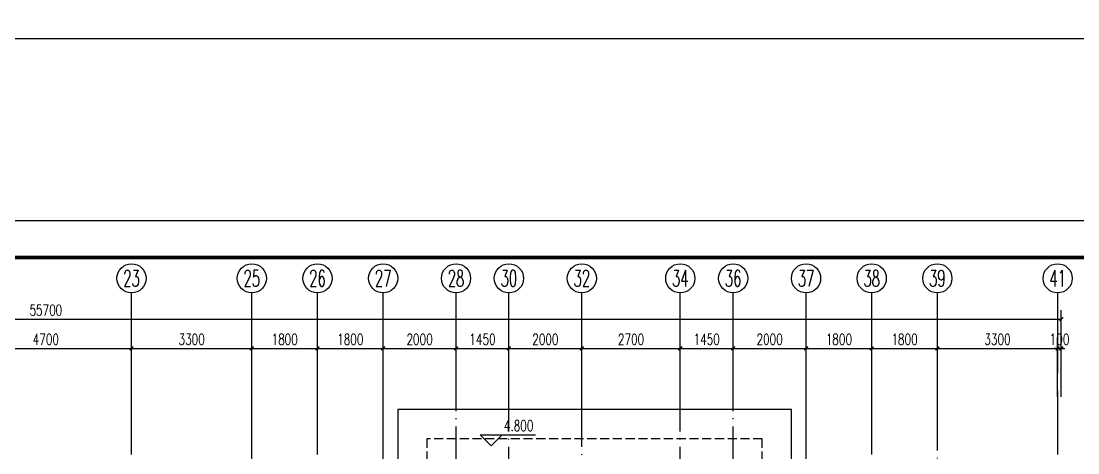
# Model space of a CAD drawing. Extents: x -287580 to -53108, y -522338 to -82629.
# Drawn here: x -227036 to -198055, y -393171 to -381340 of the extents above; entities that cross this region are included whole.
import ezdxf
from ezdxf.enums import TextEntityAlignment as Align

# ---------------------------------------------------------------- set-up
doc = ezdxf.new("R2010")
doc.units = 0
doc.header["$LTSCALE"] = 1000
doc.header["$MEASUREMENT"] = 0
doc.linetypes.add('DASH', pattern=[0.35, 0.25, -0.1])
doc.linetypes.add('DOTE', pattern=[2.42, 2, -0.2, 0.02, -0.2])
for name, color, linetype in [('AXIS', 3, 'Continuous'), ('AXIS_TEXT', 7, 'Continuous'), ('DIM_ELEV', 3, 'Continuous'), ('DOTE', 99, 'Continuous'), ('PUB_TEXT', 7, 'Continuous'), ('PUB_TITLE', 146, 'Continuous'), ('屋面', 139, 'Continuous')]:
    doc.layers.add(name, color=color, linetype=linetype)
doc.styles.add('_TCH_AXIS', font='COMPLEX', dxfattribs={"bigfont": 'GBCBIG'})
doc.styles.add('_TCH_DIM', font='SIMPLEX', dxfattribs={"bigfont": 'GBCBIG'})
doc.styles.add('_TCH_DIM_T3', font='SIMPLEX', dxfattribs={"width": 0.705882, "bigfont": 'GBCBIG'})
doc.styles.add('COMPLEX', font='COMPLEX')
doc.dimstyles.new('_TCH_ARCH&&100', dxfattribs={"dimtxt": 297.5, "dimasz": 100, "dimexe": 250, "dimexo": 300, "dimgap": 100, "dimtad": 1, "dimdec": 0, "dimzin": 0, "dimdsep": 46, "dimtxsty": '_TCH_DIM_T3', "dimblk": 'ARCHTICK', "dimcen": 0.09, "dimclrt": 7, "dimazin": 2, "dimtfac": 1, "dimtdec": 0, "dimtix": 1, "dimtmove": 2, "dimatfit": 3, "dimfxl": 0, "dimtolj": 1, "dimtzin": 0, "dimarcsym": 0})

# ---------------------------------------------------------------- blocks, each defined once
blk = doc.blocks.new('_ArchTick')
at = {"color": 0, "linetype": 'ByBlock', "const_width": 0.4}
blk.add_lwpolyline([(-0.5, -0.5), (0.5, 0.5)], dxfattribs=at)
blk = doc.blocks.new('*D404')
at = {"layer": 'AXIS', "color": 0, "lineweight": -2}
for p, q in [((-228709, -391634), (-228709, -390058)), ((-224009, -391634), (-224009, -390058)), ((-228709, -390308), (-224009, -390308))]:
    blk.add_line(p, q, dxfattribs=at)
at = {"layer": 'Defpoints', "color": 0}
for p in [(-224009, -390308), (-228709, -391934), (-224009, -391934)]:
    blk.add_point(p, dxfattribs=at)
at = {"layer": 'AXIS', "color": 0, "lineweight": -2, "xscale": 100, "yscale": 100, "zscale": 100, "rotation": 180}
blk.add_blockref('_ArchTick', (-228709, -390308), dxfattribs=at)
at = {"layer": 'AXIS', "color": 0, "lineweight": -2, "xscale": 100, "yscale": 100, "zscale": 100}
blk.add_blockref('_ArchTick', (-224009, -390308), dxfattribs=at)
at = {"layer": 'AXIS', "color": 7, "insert": (-226359, -390060), "char_height": 297.5, "attachment_point": 5, "style": '_TCH_DIM_T3'}
blk.add_mtext('\\A1;4700', dxfattribs=at)
blk = doc.blocks.new('*D405')
at = {"layer": 'AXIS', "color": 0, "lineweight": -2}
for p, q in [((-224009, -391634), (-224009, -390058)), ((-220709, -391634), (-220709, -390058)), ((-224009, -390308), (-220709, -390308))]:
    blk.add_line(p, q, dxfattribs=at)
at = {"layer": 'Defpoints', "color": 0}
for p in [(-220709, -390308), (-224009, -391934), (-220709, -391934)]:
    blk.add_point(p, dxfattribs=at)
at = {"layer": 'AXIS', "color": 0, "lineweight": -2, "xscale": 100, "yscale": 100, "zscale": 100, "rotation": 180}
blk.add_blockref('_ArchTick', (-224009, -390308), dxfattribs=at)
at = {"layer": 'AXIS', "color": 0, "lineweight": -2, "xscale": 100, "yscale": 100, "zscale": 100}
blk.add_blockref('_ArchTick', (-220709, -390308), dxfattribs=at)
at = {"layer": 'AXIS', "color": 7, "insert": (-222359, -390060), "char_height": 297.5, "attachment_point": 5, "style": '_TCH_DIM_T3'}
blk.add_mtext('\\A1;3300', dxfattribs=at)
blk = doc.blocks.new('*D406')
at = {"layer": 'AXIS', "color": 0, "lineweight": -2}
for p, q in [((-220709, -391634), (-220709, -390058)), ((-218909, -391634), (-218909, -390058)), ((-220709, -390308), (-218909, -390308))]:
    blk.add_line(p, q, dxfattribs=at)
at = {"layer": 'Defpoints', "color": 0}
for p in [(-218909, -390308), (-220709, -391934), (-218909, -391934)]:
    blk.add_point(p, dxfattribs=at)
at = {"layer": 'AXIS', "color": 0, "lineweight": -2, "xscale": 100, "yscale": 100, "zscale": 100, "rotation": 180}
blk.add_blockref('_ArchTick', (-220709, -390308), dxfattribs=at)
at = {"layer": 'AXIS', "color": 0, "lineweight": -2, "xscale": 100, "yscale": 100, "zscale": 100}
blk.add_blockref('_ArchTick', (-218909, -390308), dxfattribs=at)
at = {"layer": 'AXIS', "color": 7, "insert": (-219809, -390060), "char_height": 297.5, "attachment_point": 5, "style": '_TCH_DIM_T3'}
blk.add_mtext('\\A1;1800', dxfattribs=at)
blk = doc.blocks.new('*D407')
at = {"layer": 'AXIS', "color": 0, "lineweight": -2}
for p, q in [((-218909, -391634), (-218909, -390058)), ((-217109, -391634), (-217109, -390058)), ((-218909, -390308), (-217109, -390308))]:
    blk.add_line(p, q, dxfattribs=at)
at = {"layer": 'Defpoints', "color": 0}
for p in [(-217109, -390308), (-218909, -391934), (-217109, -391934)]:
    blk.add_point(p, dxfattribs=at)
at = {"layer": 'AXIS', "color": 0, "lineweight": -2, "xscale": 100, "yscale": 100, "zscale": 100, "rotation": 180}
blk.add_blockref('_ArchTick', (-218909, -390308), dxfattribs=at)
at = {"layer": 'AXIS', "color": 0, "lineweight": -2, "xscale": 100, "yscale": 100, "zscale": 100}
blk.add_blockref('_ArchTick', (-217109, -390308), dxfattribs=at)
at = {"layer": 'AXIS', "color": 7, "insert": (-218009, -390060), "char_height": 297.5, "attachment_point": 5, "style": '_TCH_DIM_T3'}
blk.add_mtext('\\A1;1800', dxfattribs=at)
blk = doc.blocks.new('*D408')
at = {"layer": 'AXIS', "color": 0, "lineweight": -2}
for p, q in [((-217109, -391634), (-217109, -390058)), ((-215109, -391634), (-215109, -390058)), ((-217109, -390308), (-215109, -390308))]:
    blk.add_line(p, q, dxfattribs=at)
at = {"layer": 'Defpoints', "color": 0}
for p in [(-215109, -390308), (-217109, -391934), (-215109, -391934)]:
    blk.add_point(p, dxfattribs=at)
at = {"layer": 'AXIS', "color": 0, "lineweight": -2, "xscale": 100, "yscale": 100, "zscale": 100, "rotation": 180}
blk.add_blockref('_ArchTick', (-217109, -390308), dxfattribs=at)
at = {"layer": 'AXIS', "color": 0, "lineweight": -2, "xscale": 100, "yscale": 100, "zscale": 100}
blk.add_blockref('_ArchTick', (-215109, -390308), dxfattribs=at)
at = {"layer": 'AXIS', "color": 7, "insert": (-216109, -390060), "char_height": 297.5, "attachment_point": 5, "style": '_TCH_DIM_T3'}
blk.add_mtext('\\A1;2000', dxfattribs=at)
blk = doc.blocks.new('*D409')
at = {"layer": 'AXIS', "color": 0, "lineweight": -2}
for p, q in [((-215109, -391634), (-215109, -390058)), ((-213659, -391634), (-213659, -390058)), ((-215109, -390308), (-213659, -390308))]:
    blk.add_line(p, q, dxfattribs=at)
at = {"layer": 'Defpoints', "color": 0}
for p in [(-213659, -390308), (-215109, -391934), (-213659, -391934)]:
    blk.add_point(p, dxfattribs=at)
at = {"layer": 'AXIS', "color": 0, "lineweight": -2, "xscale": 100, "yscale": 100, "zscale": 100, "rotation": 180}
blk.add_blockref('_ArchTick', (-215109, -390308), dxfattribs=at)
at = {"layer": 'AXIS', "color": 0, "lineweight": -2, "xscale": 100, "yscale": 100, "zscale": 100}
blk.add_blockref('_ArchTick', (-213659, -390308), dxfattribs=at)
at = {"layer": 'AXIS', "color": 7, "insert": (-214384, -390060), "char_height": 297.5, "attachment_point": 5, "style": '_TCH_DIM_T3'}
blk.add_mtext('\\A1;1450', dxfattribs=at)
blk = doc.blocks.new('*D410')
at = {"layer": 'AXIS', "color": 0, "lineweight": -2}
for p, q in [((-213659, -391634), (-213659, -390058)), ((-211659, -391634), (-211659, -390058)), ((-213659, -390308), (-211659, -390308))]:
    blk.add_line(p, q, dxfattribs=at)
at = {"layer": 'Defpoints', "color": 0}
for p in [(-211659, -390308), (-213659, -391934), (-211659, -391934)]:
    blk.add_point(p, dxfattribs=at)
at = {"layer": 'AXIS', "color": 0, "lineweight": -2, "xscale": 100, "yscale": 100, "zscale": 100, "rotation": 180}
blk.add_blockref('_ArchTick', (-213659, -390308), dxfattribs=at)
at = {"layer": 'AXIS', "color": 0, "lineweight": -2, "xscale": 100, "yscale": 100, "zscale": 100}
blk.add_blockref('_ArchTick', (-211659, -390308), dxfattribs=at)
at = {"layer": 'AXIS', "color": 7, "insert": (-212659, -390060), "char_height": 297.5, "attachment_point": 5, "style": '_TCH_DIM_T3'}
blk.add_mtext('\\A1;2000', dxfattribs=at)
blk = doc.blocks.new('*D411')
at = {"layer": 'AXIS', "color": 0, "lineweight": -2}
for p, q in [((-211659, -391634), (-211659, -390058)), ((-208959, -391634), (-208959, -390058)), ((-211659, -390308), (-208959, -390308))]:
    blk.add_line(p, q, dxfattribs=at)
at = {"layer": 'Defpoints', "color": 0}
for p in [(-208959, -390308), (-211659, -391934), (-208959, -391934)]:
    blk.add_point(p, dxfattribs=at)
at = {"layer": 'AXIS', "color": 0, "lineweight": -2, "xscale": 100, "yscale": 100, "zscale": 100, "rotation": 180}
blk.add_blockref('_ArchTick', (-211659, -390308), dxfattribs=at)
at = {"layer": 'AXIS', "color": 0, "lineweight": -2, "xscale": 100, "yscale": 100, "zscale": 100}
blk.add_blockref('_ArchTick', (-208959, -390308), dxfattribs=at)
at = {"layer": 'AXIS', "color": 7, "insert": (-210309, -390060), "char_height": 297.5, "attachment_point": 5, "style": '_TCH_DIM_T3'}
blk.add_mtext('\\A1;2700', dxfattribs=at)
blk = doc.blocks.new('*D412')
at = {"layer": 'AXIS', "color": 0, "lineweight": -2}
for p, q in [((-208959, -391634), (-208959, -390058)), ((-207509, -391634), (-207509, -390058)), ((-208959, -390308), (-207509, -390308))]:
    blk.add_line(p, q, dxfattribs=at)
at = {"layer": 'Defpoints', "color": 0}
for p in [(-207509, -390308), (-208959, -391934), (-207509, -391934)]:
    blk.add_point(p, dxfattribs=at)
at = {"layer": 'AXIS', "color": 0, "lineweight": -2, "xscale": 100, "yscale": 100, "zscale": 100, "rotation": 180}
blk.add_blockref('_ArchTick', (-208959, -390308), dxfattribs=at)
at = {"layer": 'AXIS', "color": 0, "lineweight": -2, "xscale": 100, "yscale": 100, "zscale": 100}
blk.add_blockref('_ArchTick', (-207509, -390308), dxfattribs=at)
at = {"layer": 'AXIS', "color": 7, "insert": (-208234, -390060), "char_height": 297.5, "attachment_point": 5, "style": '_TCH_DIM_T3'}
blk.add_mtext('\\A1;1450', dxfattribs=at)
blk = doc.blocks.new('*D413')
at = {"layer": 'AXIS', "color": 0, "lineweight": -2}
for p, q in [((-207509, -391634), (-207509, -390058)), ((-205509, -391634), (-205509, -390058)), ((-207509, -390308), (-205509, -390308))]:
    blk.add_line(p, q, dxfattribs=at)
at = {"layer": 'Defpoints', "color": 0}
for p in [(-205509, -390308), (-207509, -391934), (-205509, -391934)]:
    blk.add_point(p, dxfattribs=at)
at = {"layer": 'AXIS', "color": 0, "lineweight": -2, "xscale": 100, "yscale": 100, "zscale": 100, "rotation": 180}
blk.add_blockref('_ArchTick', (-207509, -390308), dxfattribs=at)
at = {"layer": 'AXIS', "color": 0, "lineweight": -2, "xscale": 100, "yscale": 100, "zscale": 100}
blk.add_blockref('_ArchTick', (-205509, -390308), dxfattribs=at)
at = {"layer": 'AXIS', "color": 7, "insert": (-206509, -390060), "char_height": 297.5, "attachment_point": 5, "style": '_TCH_DIM_T3'}
blk.add_mtext('\\A1;2000', dxfattribs=at)
blk = doc.blocks.new('*D414')
at = {"layer": 'AXIS', "color": 0, "lineweight": -2}
for p, q in [((-205509, -391634), (-205509, -390058)), ((-203709, -391634), (-203709, -390058)), ((-205509, -390308), (-203709, -390308))]:
    blk.add_line(p, q, dxfattribs=at)
at = {"layer": 'Defpoints', "color": 0}
for p in [(-203709, -390308), (-205509, -391934), (-203709, -391934)]:
    blk.add_point(p, dxfattribs=at)
at = {"layer": 'AXIS', "color": 0, "lineweight": -2, "xscale": 100, "yscale": 100, "zscale": 100, "rotation": 180}
blk.add_blockref('_ArchTick', (-205509, -390308), dxfattribs=at)
at = {"layer": 'AXIS', "color": 0, "lineweight": -2, "xscale": 100, "yscale": 100, "zscale": 100}
blk.add_blockref('_ArchTick', (-203709, -390308), dxfattribs=at)
at = {"layer": 'AXIS', "color": 7, "insert": (-204609, -390060), "char_height": 297.5, "attachment_point": 5, "style": '_TCH_DIM_T3'}
blk.add_mtext('\\A1;1800', dxfattribs=at)
blk = doc.blocks.new('*D415')
at = {"layer": 'AXIS', "color": 0, "lineweight": -2}
for p, q in [((-203709, -391634), (-203709, -390058)), ((-201909, -391634), (-201909, -390058)), ((-203709, -390308), (-201909, -390308))]:
    blk.add_line(p, q, dxfattribs=at)
at = {"layer": 'Defpoints', "color": 0}
for p in [(-201909, -390308), (-203709, -391934), (-201909, -391934)]:
    blk.add_point(p, dxfattribs=at)
at = {"layer": 'AXIS', "color": 0, "lineweight": -2, "xscale": 100, "yscale": 100, "zscale": 100, "rotation": 180}
blk.add_blockref('_ArchTick', (-203709, -390308), dxfattribs=at)
at = {"layer": 'AXIS', "color": 0, "lineweight": -2, "xscale": 100, "yscale": 100, "zscale": 100}
blk.add_blockref('_ArchTick', (-201909, -390308), dxfattribs=at)
at = {"layer": 'AXIS', "color": 7, "insert": (-202809, -390060), "char_height": 297.5, "attachment_point": 5, "style": '_TCH_DIM_T3'}
blk.add_mtext('\\A1;1800', dxfattribs=at)
blk = doc.blocks.new('*D416')
at = {"layer": 'AXIS', "color": 0, "lineweight": -2}
for p, q in [((-201909, -391634), (-201909, -390058)), ((-198609, -391634), (-198609, -390058)), ((-201909, -390308), (-198609, -390308))]:
    blk.add_line(p, q, dxfattribs=at)
at = {"layer": 'Defpoints', "color": 0}
for p in [(-198609, -390308), (-201909, -391934), (-198609, -391934)]:
    blk.add_point(p, dxfattribs=at)
at = {"layer": 'AXIS', "color": 0, "lineweight": -2, "xscale": 100, "yscale": 100, "zscale": 100, "rotation": 180}
blk.add_blockref('_ArchTick', (-201909, -390308), dxfattribs=at)
at = {"layer": 'AXIS', "color": 0, "lineweight": -2, "xscale": 100, "yscale": 100, "zscale": 100}
blk.add_blockref('_ArchTick', (-198609, -390308), dxfattribs=at)
at = {"layer": 'AXIS', "color": 7, "insert": (-200259, -390060), "char_height": 297.5, "attachment_point": 5, "style": '_TCH_DIM_T3'}
blk.add_mtext('\\A1;3300', dxfattribs=at)
blk = doc.blocks.new('*D417')
at = {"layer": 'AXIS', "color": 0, "lineweight": -2}
for p, q in [((-198609, -391634), (-198609, -390058)), ((-198509, -391634), (-198509, -390058)), ((-198609, -390308), (-198709, -390308)), ((-198609, -390308), (-198509, -390308)), ((-198509, -390308), (-198409, -390308))]:
    blk.add_line(p, q, dxfattribs=at)
at = {"layer": 'Defpoints', "color": 0}
for p in [(-198509, -390308), (-198609, -391934), (-198509, -391934)]:
    blk.add_point(p, dxfattribs=at)
at = {"layer": 'AXIS', "color": 0, "lineweight": -2, "xscale": 100, "yscale": 100, "zscale": 100}
blk.add_blockref('_ArchTick', (-198609, -390308), dxfattribs=at)
at = {"layer": 'AXIS', "color": 0, "lineweight": -2, "xscale": 100, "yscale": 100, "zscale": 100, "rotation": 180}
blk.add_blockref('_ArchTick', (-198509, -390308), dxfattribs=at)
at = {"layer": 'AXIS', "color": 7, "insert": (-198559, -390060), "char_height": 297.5, "attachment_point": 5, "style": '_TCH_DIM_T3'}
blk.add_mtext('\\A1;100', dxfattribs=at)
blk = doc.blocks.new('*D418')
at = {"layer": 'AXIS', "color": 0, "lineweight": -2}
for p, q in [((-254209, -391634), (-254209, -389258)), ((-254209, -389508), (-198509, -389508)), ((-198509, -391634), (-198509, -389258))]:
    blk.add_line(p, q, dxfattribs=at)
at = {"layer": 'Defpoints', "color": 0}
for p in [(-198509, -389508), (-254209, -391934), (-198509, -391934)]:
    blk.add_point(p, dxfattribs=at)
at = {"layer": 'AXIS', "color": 0, "lineweight": -2, "xscale": 100, "yscale": 100, "zscale": 100, "rotation": 180}
blk.add_blockref('_ArchTick', (-254209, -389508), dxfattribs=at)
at = {"layer": 'AXIS', "color": 0, "lineweight": -2, "xscale": 100, "yscale": 100, "zscale": 100}
blk.add_blockref('_ArchTick', (-198509, -389508), dxfattribs=at)
at = {"layer": 'AXIS', "color": 7, "insert": (-226359, -389260), "char_height": 297.5, "attachment_point": 5, "style": '_TCH_DIM_T3'}
blk.add_mtext('\\A1;55700', dxfattribs=at)
blk = doc.blocks.new('_AXISO')
blk.add_circle((0, 0), 0.5)
at = {"layer": 'AXIS_TEXT', "style": 'COMPLEX', "width": 1.041667}
blk.add_attdef('A', text='', height=0.56, dxfattribs=at).set_placement((-0.25, -0.28), (0.25, -0.28), align=Align.FIT)

msp = doc.modelspace()

# ---------------------------------------------------------------- linework, layer by layer
at = {"layer": 'AXIS'}
for p, q in [((-224008.8, -390988.7), (-224008.8, -388788.4)), ((-220708.8, -390988.7), (-220708.8, -388788.4)), ((-218908.8, -390988.7), (-218908.8, -388788.4)), ((-217108.8, -390988.7), (-217108.8, -388788.4)), ((-215108.8, -390988.7), (-215108.8, -388788.4)), ((-213658.8, -390988.7), (-213658.8, -388788.4)), ((-211658.8, -390988.7), (-211658.8, -388788.4)), ((-208958.8, -390988.7), (-208958.8, -388788.4)), ((-207508.8, -390988.7), (-207508.8, -388788.4)), ((-205508.8, -390988.7), (-205508.8, -388788.4)), ((-203708.8, -390988.7), (-203708.8, -388788.4)), ((-201908.8, -390988.7), (-201908.8, -388788.4)), ((-198608.8, -390988.7), (-198608.8, -388788.4))]:
    msp.add_line(p, q, dxfattribs=at)
at = {"layer": 'DIM_ELEV'}
for p, q in [((-214143.5, -392980), (-214443.5, -392680)), ((-214443.5, -392680), (-212926.6, -392680)), ((-214143.5, -392980), (-213843.5, -392680))]:
    msp.add_line(p, q, dxfattribs=at)
at = {"layer": 'DOTE', "linetype": 'DOTE'}
for p, q in [((-224008.8, -412579), (-224008.8, -391462)), ((-220708.8, -403084.6), (-220708.8, -391462)), ((-218908.8, -412579), (-218908.8, -391462)), ((-217108.8, -403084.6), (-217108.8, -391462)), ((-215108.8, -399284.6), (-215108.8, -391462)), ((-213658.8, -404684.6), (-213658.8, -391462)), ((-211658.8, -402684.6), (-211658.8, -391462)), ((-208958.8, -404684.6), (-208958.8, -391462)), ((-207508.8, -399284.6), (-207508.8, -391462)), ((-205508.8, -403084.6), (-205508.8, -391462)), ((-203708.8, -412579), (-203708.8, -391462)), ((-201908.8, -402784.6), (-201908.8, -391462)), ((-198608.8, -412579), (-198608.8, -391462))]:
    msp.add_line(p, q, dxfattribs=at)
at = {"layer": 'PUB_TITLE'}
for points in [[(-265242.7, -381815.5), (-181142.7, -381815.5), (-181142.7, -322415.5), (-265242.7, -322415.5)], [(-265242.7, -446215.5), (-181142.7, -446215.5), (-181142.7, -386815.5), (-265242.7, -386815.5)]]:
    msp.add_lwpolyline(points, close=True, dxfattribs=at)
at = {"layer": 'PUB_TITLE', "const_width": 100}
msp.add_lwpolyline([(-262742.7, -445215.5), (-182142.7, -445215.5), (-182142.7, -387815.5), (-262742.7, -387815.5)], close=True, dxfattribs=at)
at = {"layer": '屋面', "color": 99}
msp.add_lwpolyline([(-205908.8, -396884.6), (-205908.8, -391984.6), (-216708.8, -391984.6), (-216708.8, -396884.6)], dxfattribs=at)
at = {"layer": '屋面', "color": 99, "linetype": 'DASH'}
msp.add_lwpolyline([(-206708.8, -396884.6), (-206708.8, -392784.6), (-215908.8, -392784.6), (-215908.8, -396884.6)], dxfattribs=at)

# ---------------------------------------------------------------- block references
at = {"layer": 'AXIS'}
ref = msp.add_blockref('_AXISO', (-224008.8, -388388.4), dxfattribs=dict(at, xscale=800, yscale=800, zscale=800))
ref.add_attrib('A', '23', dxfattribs={"layer": 'AXIS_TEXT', "height": 452.55, "style": '_TCH_AXIS', "width": 0.617647}).set_placement((-224235.1, -388614.7), (-223782.5, -388614.7), align=Align.FIT)
ref = msp.add_blockref('_AXISO', (-220708.8, -388388.4), dxfattribs=dict(at, xscale=800, yscale=800, zscale=800))
ref.add_attrib('A', '25', dxfattribs={"layer": 'AXIS_TEXT', "height": 452.55, "style": '_TCH_AXIS', "width": 0.617647}).set_placement((-220935.1, -388614.7), (-220482.5, -388614.7), align=Align.FIT)
ref = msp.add_blockref('_AXISO', (-218908.8, -388388.4), dxfattribs=dict(at, xscale=800, yscale=800, zscale=800))
ref.add_attrib('A', '26', dxfattribs={"layer": 'AXIS_TEXT', "height": 452.55, "style": '_TCH_AXIS', "width": 0.617647}).set_placement((-219135.1, -388614.7), (-218682.5, -388614.7), align=Align.FIT)
ref = msp.add_blockref('_AXISO', (-217108.8, -388388.4), dxfattribs=dict(at, xscale=800, yscale=800, zscale=800))
ref.add_attrib('A', '27', dxfattribs={"layer": 'AXIS_TEXT', "height": 452.55, "style": '_TCH_AXIS', "width": 0.617647}).set_placement((-217335.1, -388614.7), (-216882.5, -388614.7), align=Align.FIT)
ref = msp.add_blockref('_AXISO', (-215108.8, -388388.4), dxfattribs=dict(at, xscale=800, yscale=800, zscale=800))
ref.add_attrib('A', '28', dxfattribs={"layer": 'AXIS_TEXT', "height": 452.55, "style": '_TCH_AXIS', "width": 0.617647}).set_placement((-215335.1, -388614.7), (-214882.5, -388614.7), align=Align.FIT)
ref = msp.add_blockref('_AXISO', (-213658.8, -388388.4), dxfattribs=dict(at, xscale=800, yscale=800, zscale=800))
ref.add_attrib('A', '30', dxfattribs={"layer": 'AXIS_TEXT', "height": 452.55, "style": '_TCH_AXIS', "width": 0.636364}).set_placement((-213885.1, -388614.7), (-213432.5, -388614.7), align=Align.FIT)
ref = msp.add_blockref('_AXISO', (-211658.8, -388388.4), dxfattribs=dict(at, xscale=800, yscale=800, zscale=800))
ref.add_attrib('A', '32', dxfattribs={"layer": 'AXIS_TEXT', "height": 452.55, "style": '_TCH_AXIS', "width": 0.636364}).set_placement((-211885.1, -388614.7), (-211432.5, -388614.7), align=Align.FIT)
ref = msp.add_blockref('_AXISO', (-208958.8, -388388.4), dxfattribs=dict(at, xscale=800, yscale=800, zscale=800))
ref.add_attrib('A', '34', dxfattribs={"layer": 'AXIS_TEXT', "height": 452.55, "style": '_TCH_AXIS', "width": 0.6}).set_placement((-209185.1, -388614.7), (-208732.5, -388614.7), align=Align.FIT)
ref = msp.add_blockref('_AXISO', (-207508.8, -388388.4), dxfattribs=dict(at, xscale=800, yscale=800, zscale=800))
ref.add_attrib('A', '36', dxfattribs={"layer": 'AXIS_TEXT', "height": 452.55, "style": '_TCH_AXIS', "width": 0.636364}).set_placement((-207735.1, -388614.7), (-207282.5, -388614.7), align=Align.FIT)
ref = msp.add_blockref('_AXISO', (-205508.8, -388388.4), dxfattribs=dict(at, xscale=800, yscale=800, zscale=800))
ref.add_attrib('A', '37', dxfattribs={"layer": 'AXIS_TEXT', "height": 452.55, "style": '_TCH_AXIS', "width": 0.636364}).set_placement((-205735.1, -388614.7), (-205282.5, -388614.7), align=Align.FIT)
ref = msp.add_blockref('_AXISO', (-203708.8, -388388.4), dxfattribs=dict(at, xscale=800, yscale=800, zscale=800))
ref.add_attrib('A', '38', dxfattribs={"layer": 'AXIS_TEXT', "height": 452.55, "style": '_TCH_AXIS', "width": 0.636364}).set_placement((-203935.1, -388614.7), (-203482.5, -388614.7), align=Align.FIT)
ref = msp.add_blockref('_AXISO', (-201908.8, -388388.4), dxfattribs=dict(at, xscale=800, yscale=800, zscale=800))
ref.add_attrib('A', '39', dxfattribs={"layer": 'AXIS_TEXT', "height": 452.55, "style": '_TCH_AXIS', "width": 0.636364}).set_placement((-202135.1, -388614.7), (-201682.5, -388614.7), align=Align.FIT)
ref = msp.add_blockref('_AXISO', (-198608.8, -388388.4), dxfattribs=dict(at, xscale=800, yscale=800, zscale=800))
ref.add_attrib('A', '41', dxfattribs={"layer": 'AXIS_TEXT', "height": 452.55, "style": '_TCH_AXIS', "width": 0.7}).set_placement((-198835.1, -388614.7), (-198382.5, -388614.7), align=Align.FIT)

# ---------------------------------------------------------------- texts
at = {"layer": 'PUB_TEXT', "style": '_TCH_DIM', "width": 0.705882}
msp.add_text('4.800', height=297.5, dxfattribs=at).set_placement((-213796.6, -392575))

# ---------------------------------------------------------------- dimensions: what is measured, and where the dimension line sits
at = {"layer": 'AXIS'}
for p1, p2, distance, picture, middle in [((-254208.8, -391934), (-198508.8, -391934), 2425.6, '*D418', (-226358.8, -389259.6)), ((-228708.8, -391934), (-224008.8, -391934), 1625.6, '*D404', (-226358.8, -390059.6)), ((-224008.8, -391934), (-220708.8, -391934), 1625.6, '*D405', (-222358.8, -390059.6)), ((-220708.8, -391934), (-218908.8, -391934), 1625.6, '*D406', (-219808.8, -390059.6)), ((-218908.8, -391934), (-217108.8, -391934), 1625.6, '*D407', (-218008.8, -390059.6)), ((-217108.8, -391934), (-215108.8, -391934), 1625.6, '*D408', (-216108.8, -390059.6)), ((-215108.8, -391934), (-213658.8, -391934), 1625.6, '*D409', (-214383.8, -390059.6)), ((-213658.8, -391934), (-211658.8, -391934), 1625.6, '*D410', (-212658.8, -390059.6)), ((-211658.8, -391934), (-208958.8, -391934), 1625.6, '*D411', (-210308.8, -390059.6)), ((-208958.8, -391934), (-207508.8, -391934), 1625.6, '*D412', (-208233.8, -390059.6)), ((-207508.8, -391934), (-205508.8, -391934), 1625.6, '*D413', (-206508.8, -390059.6)), ((-205508.8, -391934), (-203708.8, -391934), 1625.6, '*D414', (-204608.8, -390059.6)), ((-203708.8, -391934), (-201908.8, -391934), 1625.6, '*D415', (-202808.8, -390059.6)), ((-201908.8, -391934), (-198608.8, -391934), 1625.6, '*D416', (-200258.8, -390059.6)), ((-198608.8, -391934), (-198508.8, -391934), 1625.6, '*D417', (-198558.8, -390059.6))]:
    dim = msp.add_aligned_dim(p1=p1, p2=p2, distance=distance, dimstyle='_TCH_ARCH&&100', dxfattribs=at)
    dim.commit()
    dim.dimension.update_dxf_attribs({"geometry": picture, "text_midpoint": middle})

doc.saveas('drawing.dxf')
